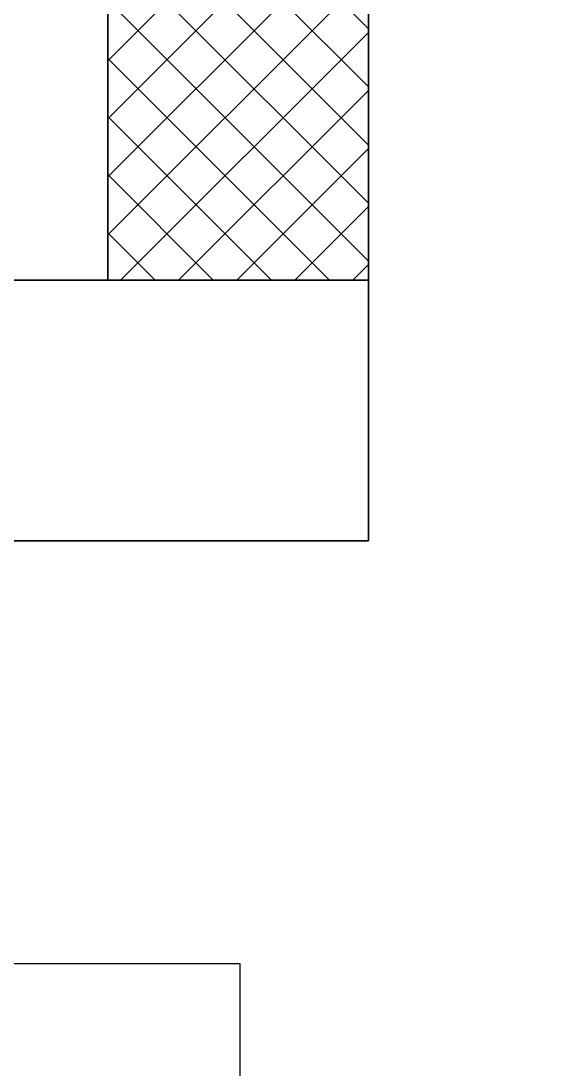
# Model space of a CAD drawing. Header units: metres. Extents: x -22 to 564, y 0 to 143.
# Drawn here: x 42.779 to 43.41, y 50.682 to 51.908 of the extents above; entities that cross this region are included whole.
import ezdxf
from ezdxf.xclip import XClip

# ---------------------------------------------------------------- set-up
doc = ezdxf.new("R2010")
doc.units = ezdxf.units.M
doc.header["$XCLIPFRAME"] = 2
for name, color, linetype in [('XREF  PB CONJ$0$PARQUE', 251, 'Continuous'), ('XREF PB NEURO-ONCOLOGIA$0$BUNKER', 6, 'Continuous'), ('XREF PB NEURO-ONCOLOGIA$0$EQUIPO', 8, 'Continuous')]:
    doc.layers.add(name, color=color, linetype=linetype)

# ---------------------------------------------------------------- blocks, each defined once
blk = doc.blocks.new('XREF PB NEURO-ONCOLOGIA')
at = {"layer": 'XREF PB NEURO-ONCOLOGIA$0$BUNKER', "true_color": 0x00ffff}
h = blk.add_hatch(dxfattribs=at)
h.set_pattern_fill('FP_1', color=4, scale=0.0254, angle=360, style=0, pattern_type=2)
h.set_pattern_definition([(225, (18.22237, 33.936868), (0.03394537, -0.03394537), []), (315, (18.22237, 33.936868), (0.03394537, 0.03394537), [])])
h.paths.add_polyline_path([(18.131, 2.6208), (18.131, 2.316), (18.5294, 2.316), (18.5294, 2.6208), (18.2316, 2.6208)], flags=0)
at = {"layer": 'XREF PB NEURO-ONCOLOGIA$0$BUNKER', "color": 32, "true_color": 0xcd6928}
for p, q in [((17.8262, 2.316, 0), (17.8262, 3.0336, 0)), ((17.8262, 2.9256, 0), (17.8262, 2.316, 0)), ((18.131, 2.316, 0), (18.131, 2.9256, 0)), ((18.131, 2.6208, 0), (18.9517, 2.6208, 0)), ((17.8262, 2.316, 0), (18.131, 2.316, 0)), ((18.131, 2.316, 0), (18.5294, 2.316, 0))]:
    blk.add_line(p, q, dxfattribs=at)
at = {"layer": 'XREF PB NEURO-ONCOLOGIA$0$BUNKER'}
for p, q in [((18.131, 3.0336, 0), (18.131, 2.6208, 0)), ((18.5294, 2.6208, 0), (18.131, 2.6208, 0)), ((18.131, 2.6208, 0), (18.131, 2.316, 0)), ((18.9517, 2.316, 0), (17.8262, 2.316, 0))]:
    blk.add_line(p, q, dxfattribs=at)
at = {"layer": 'XREF PB NEURO-ONCOLOGIA$0$EQUIPO', "color": 8, "ltscale": 100, "elevation": 0}
blk.add_lwpolyline([(17.3317, 2.4662), (17.0217, 2.4662), (17.0217, 3.0062), (17.3317, 3.0062)], close=True, dxfattribs=at)
blk = doc.blocks.new('XREF  PB CONJ')
at = {"layer": 'XREF  PB CONJ$0$PARQUE', "true_color": 0x136734}
h = blk.add_hatch(dxfattribs=at)
h.set_pattern_fill('CROSS', color=116, scale=0.02, angle=90)
edge = h.paths.add_edge_path()
edge.add_line((3.5883, 104.6056), (1.6936, 104.3684))
edge.add_line((1.6936, 104.3684), (2.4784, 17.6083))
edge.add_line((2.4784, 17.6083), (97.731, 17.9336))
edge.add_arc((97.7247, 19.237), 1.3034, 270.2752, 363.1006)
edge.add_line((99.0262, 19.3075), (96.4762, 19.3078))
edge.add_line((96.4762, 19.3078), (96.602, 20.224))
edge.add_line((96.602, 20.224), (62.4128, 20.224))
edge.add_arc((58.6329, 24.6535), 5.8231, 229.52466, 310.47534, ccw=False)
edge.add_line((54.8531, 20.224), (26.2527, 20.2188))
edge.add_line((26.2527, 20.2188), (4.2837, 20.0304))
edge.add_line((4.2837, 20.0304), (4.055, 46.6913))
edge.add_line((4.055, 46.6913), (2.3881, 46.6912))
edge.add_line((2.3881, 46.6912), (2.3881, 54.8033))
edge.add_line((2.3881, 54.8033), (3.9854, 54.8034))
edge.add_line((3.9854, 54.8034), (3.7464, 82.6679))
edge.add_line((3.7464, 82.6679), (3.6185, 95.2556))
edge.add_line((3.6185, 95.2556), (3.5883, 104.6056))

msp = doc.modelspace()

# ---------------------------------------------------------------- block references
at = {"rotation": 90}
msp.add_blockref('XREF PB NEURO-ONCOLOGIA', (45.501, 33.4734), dxfattribs=at)

# ---------------------------------------------------------------- next in the draw order: block references
ref = msp.add_blockref('XREF  PB CONJ', (67.8976, 28.71, 0), dxfattribs=dict(rotation=89.50849308405942))
XClip(ref).set_block_clipping_path([(-2.936402334, 82.9334608569), (21.1250270707, 82.9334608569), (21.1250270707, 49.0397586863), (26.6296707885, 49.0397586863), (26.6284018429, 17.4712422498), (-2.8531787476, 17.4341989701)])

doc.saveas('drawing.dxf')
